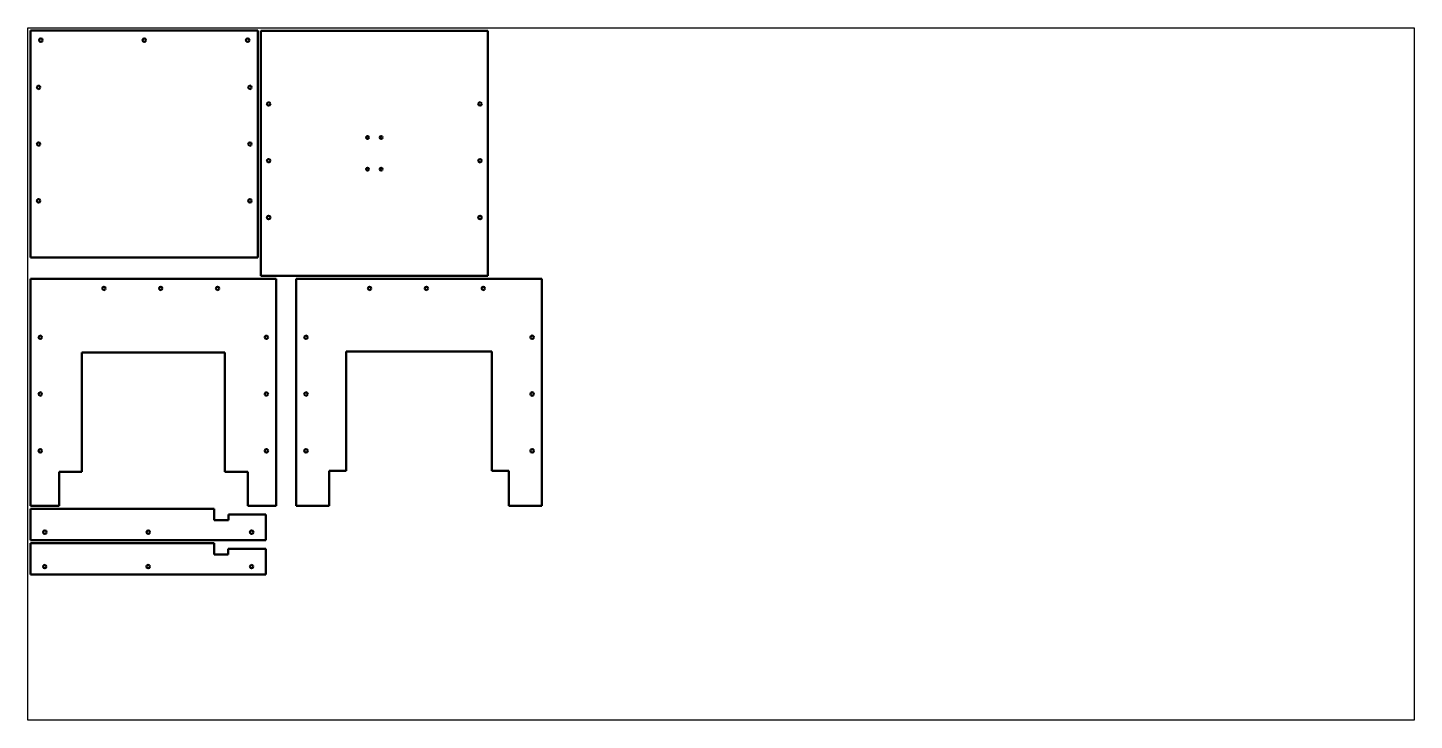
# Model space of a CAD drawing. Header units: millimetres. Extents: x 1386 to 3826, y -373 to 847.
import ezdxf

# ---------------------------------------------------------------- set-up
doc = ezdxf.new("R2010")
doc.units = ezdxf.units.MM
doc.header["$LTSCALE"] = 2
doc.layers.add('Visible (ISO)', color=7, linetype='Continuous', lineweight=50)

# ---------------------------------------------------------------- blocks, each defined once
blk = doc.blocks.new('h')
at = {"layer": 'Visible (ISO)'}
for p, q in [((128.6, 1576.8), (128.6, 1176.8)), ((528.6, 1576.8), (128.6, 1576.8)), ((528.6, 1176.8), (528.6, 1576.8)), ((128.6, 1176.8), (528.6, 1176.8))]:
    blk.add_line(p, q, dxfattribs=at)
for centre in [(146.6, 1559.8), (328.6, 1559.8), (510.6, 1559.8), (142.6, 1476.8), (514.6, 1476.8), (142.6, 1376.8), (514.6, 1376.8), (142.6, 1276.8), (514.6, 1276.8)]:
    blk.add_circle(centre, 3, dxfattribs=at)
blk = doc.blocks.new('j')
at = {"layer": 'Visible (ISO)'}
for p, q in [((1556.4, 1583.4), (1556.4, 1151.4)), ((1956.4, 1583.4), (1556.4, 1583.4)), ((1956.4, 1151.4), (1956.4, 1583.4)), ((1556.4, 1151.4), (1956.4, 1151.4))]:
    blk.add_line(p, q, dxfattribs=at)
for centre, radius in [((1570.4, 1454.4), 3), ((1942.4, 1454.4), 3), ((1744.4, 1395.4), 2.5), ((1768.4, 1395.4), 2.5), ((1570.4, 1354.4), 3), ((1942.4, 1354.4), 3), ((1744.4, 1339.4), 2.5), ((1768.4, 1339.4), 2.5), ((1570.4, 1254.4), 3), ((1942.4, 1254.4), 3)]:
    blk.add_circle(centre, radius, dxfattribs=at)
blk = doc.blocks.new('4')
at = {"layer": 'Visible (ISO)'}
for p, q in [((1021.8, 1590.3), (589.8, 1590.3)), ((589.8, 1590.3), (589.8, 1190.3)), ((1021.8, 1190.3), (1021.8, 1590.3)), ((1489.4, 1590.3), (1057.4, 1590.3)), ((1057.4, 1590.3), (1057.4, 1190.3)), ((1489.4, 1190.3), (1489.4, 1590.3)), ((679.8, 1250.3), (679.8, 1460.3)), ((679.8, 1460.3), (931.8, 1460.3)), ((931.8, 1460.3), (931.8, 1250.3)), ((1145.4, 1462.3), (1401.4, 1462.3)), ((1145.4, 1252.3), (1145.4, 1462.3)), ((1401.4, 1462.3), (1401.4, 1252.3)), ((639.8, 1190.3), (639.8, 1250.3)), ((639.8, 1250.3), (679.8, 1250.3)), ((931.8, 1250.3), (971.8, 1250.3)), ((971.8, 1250.3), (971.8, 1190.3)), ((1115.4, 1190.3), (1115.4, 1252.3)), ((1115.4, 1252.3), (1145.4, 1252.3)), ((1401.4, 1252.3), (1431.4, 1252.3)), ((1431.4, 1252.3), (1431.4, 1190.3)), ((589.8, 1190.3), (639.8, 1190.3)), ((971.8, 1190.3), (1021.8, 1190.3)), ((1057.4, 1190.3), (1115.4, 1190.3)), ((1431.4, 1190.3), (1489.4, 1190.3))]:
    blk.add_line(p, q, dxfattribs=at)
for centre in [(718.8, 1573.3), (818.8, 1573.3), (918.8, 1573.3), (1186.4, 1573.3), (1286.4, 1573.3), (1386.4, 1573.3), (606.8, 1487.3), (1004.8, 1487.3), (1074.4, 1487.3), (1472.4, 1487.3), (606.8, 1387.3), (1004.8, 1387.3), (1074.4, 1387.3), (1472.4, 1387.3), (606.8, 1287.3), (1004.8, 1287.3), (1074.4, 1287.3), (1472.4, 1287.3)]:
    blk.add_circle(centre, 3, dxfattribs=at)
blk = doc.blocks.new('2')
at = {"layer": 'Visible (ISO)'}
for p, q in [((3448.9, 780.1), (3125.9, 780.1)), ((3125.9, 780.1), (3125.9, 725.1)), ((3448.9, 760.1), (3448.9, 780.1)), ((3473.9, 760.1), (3448.9, 760.1)), ((3473.9, 770.1), (3473.9, 760.1)), ((3539.9, 770.1), (3473.9, 770.1)), ((3539.9, 725.1), (3539.9, 770.1)), ((3125.9, 725.1), (3539.9, 725.1))]:
    blk.add_line(p, q, dxfattribs=at)
for centre in [(3150.9, 739.1), (3332.9, 739.1), (3514.9, 739.1)]:
    blk.add_circle(centre, 3, dxfattribs=at)
blk = doc.blocks.new('g')
at = {"layer": 'Visible (ISO)'}
for p, q in [((3936.1, 780.9), (3613.1, 780.9)), ((3613.1, 780.9), (3613.1, 725.9)), ((3936.1, 760.9), (3936.1, 780.9)), ((3961.1, 760.9), (3936.1, 760.9)), ((3961.1, 770.9), (3961.1, 760.9)), ((4027.1, 770.9), (3961.1, 770.9)), ((4027.1, 725.9), (4027.1, 770.9)), ((3613.1, 725.9), (4027.1, 725.9))]:
    blk.add_line(p, q, dxfattribs=at)
for centre in [(3638.1, 739.9), (3820.1, 739.9), (4002.1, 739.9)]:
    blk.add_circle(centre, 3, dxfattribs=at)

msp = doc.modelspace()

# ---------------------------------------------------------------- linework, layer by layer
msp.add_lwpolyline([(1386.3, 846.8), (3826.3, 846.8), (3826.3, -373.2), (1386.3, -373.2)], close=True)

# ---------------------------------------------------------------- block references
for name, p in [('h', (1262.8, -735)), ('j', (239.9, -741.9)), ('4', (801.6, -1185.8)), ('2', (-1734.5, -780.9)), ('g', (-2221.8, -842.3))]:
    msp.add_blockref(name, p)

doc.saveas('drawing.dxf')
